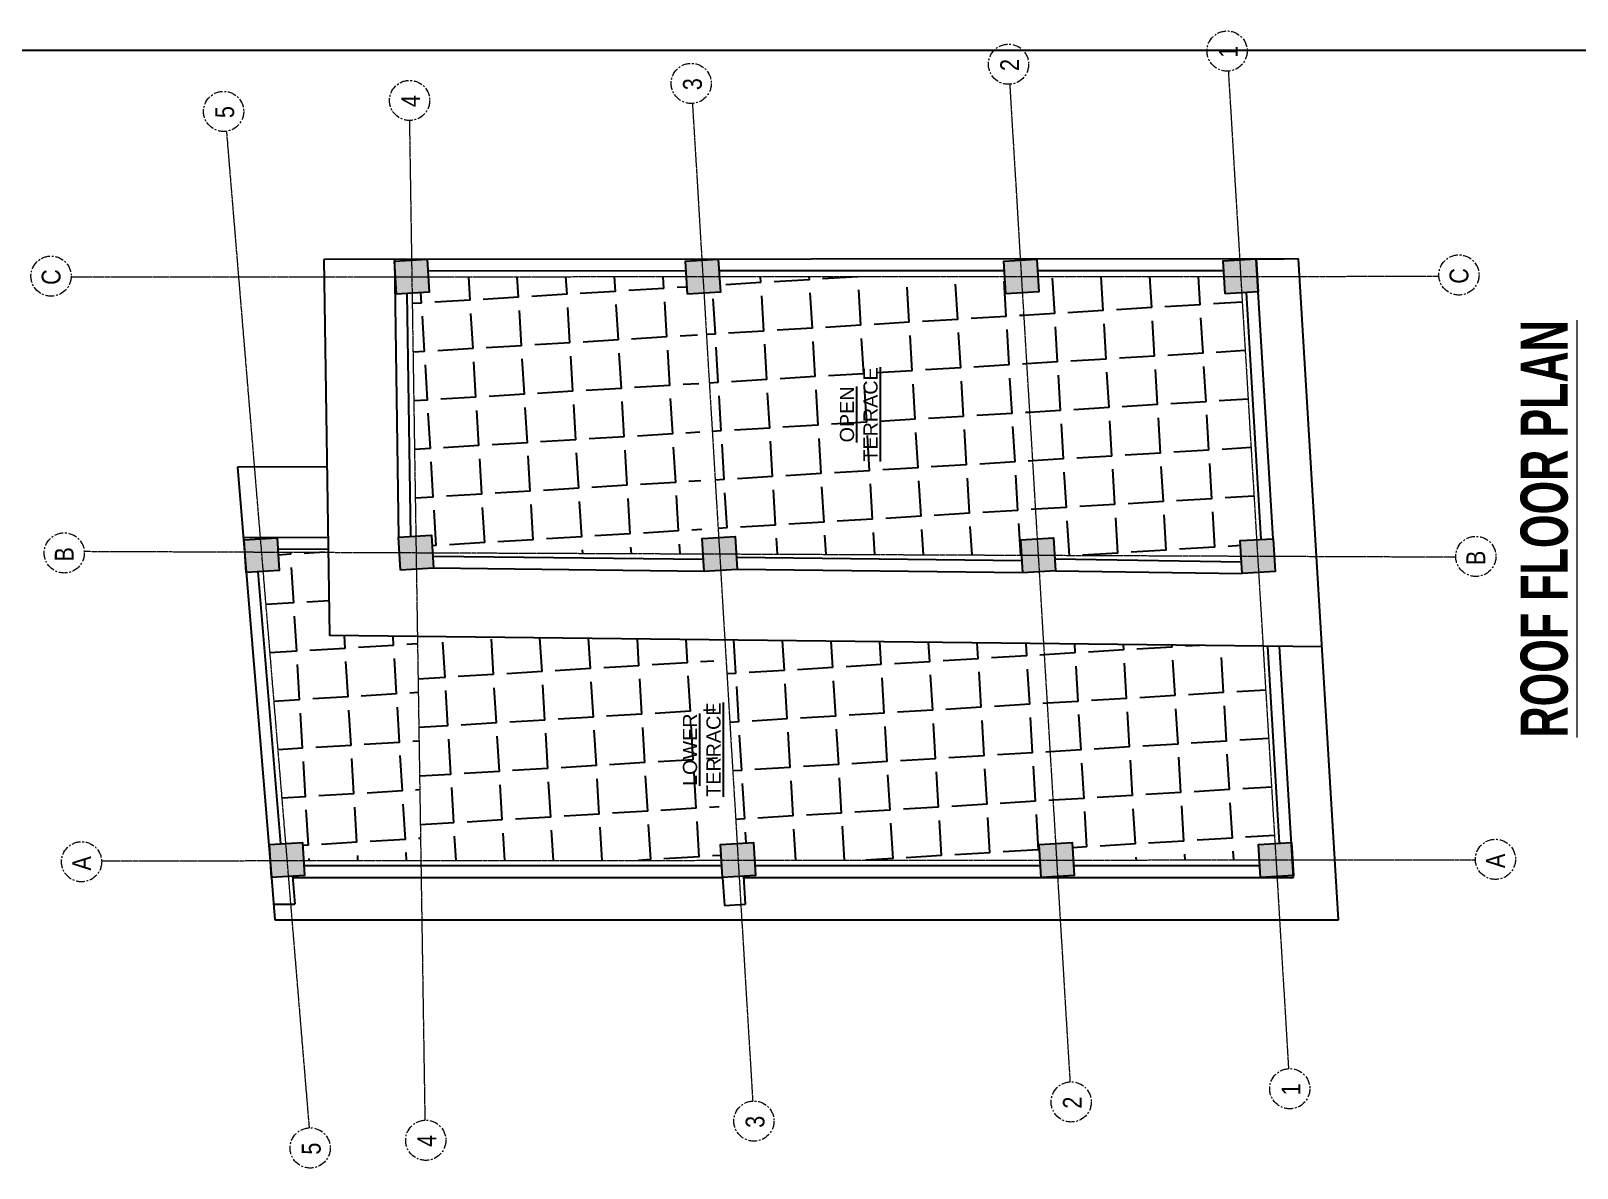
# Model space of a CAD drawing. Header units: inches. Extents: x -10117506 to -5032697, y -6529230 to -3253155.
# Drawn here: x -5033384 to -5032727, y -3256473 to -3255990 of the extents above; entities that cross this region are included whole.
import ezdxf

# ---------------------------------------------------------------- set-up
doc = ezdxf.new("R2010")
doc.units = ezdxf.units.IN
doc.header["$LTSCALE"] = 2
doc.header["$MEASUREMENT"] = 0
doc.linetypes.add('CENTER', pattern=[2, 1.25, -0.25, 0.25, -0.25])
doc.layers.get('0').update_dxf_attribs({"linetype": 'CONTINUOUS'})
doc.layers.add('A-Hatch', color=7, linetype='CONTINUOUS')
for name, color, linetype, lineweight in [('Annotations-Bold.w', 177, 'CONTINUOUS', 13), ('TEXT', 181, 'CONTINUOUS', 25), ('Text-100.w', 254, 'CONTINUOUS', 9)]:
    doc.layers.add(name, color=color, linetype=linetype, lineweight=lineweight)
doc.styles.add('ARAIL', font='ARIALN.TTF')
doc.styles.add('Arial', font='arial.ttf', dxfattribs={"width": 0.8, "height": 12})
doc.styles.add('arial.', font='arial.ttf')
pattern_1 = [(93.45713447, (-8590150.782, 1586185.59), (-20.587466465, -1.243724074), [15, -5.625]), (183.45713447, (-8590150.782, 1586185.59), (1.243724074, -20.587466465), [15, -5.625])]

msp = doc.modelspace()

# ---------------------------------------------------------------- hatches: boundary and pattern name
at = {"ltscale": 0.5}
for points in [[(-5033229.38, -3256088.07), (-5033228.54, -3256102.04), (-5033214.56, -3256101.2), (-5033215.41, -3256087.22)], [(-5033105.78, -3256088.01), (-5033104.94, -3256101.98), (-5033090.96, -3256101.14), (-5033091.81, -3256087.17)], [(-5032970.54, -3256087.95), (-5032969.69, -3256101.93), (-5032955.72, -3256101.08), (-5032956.56, -3256087.11)], [(-5032877.37, -3256087.91), (-5032876.53, -3256101.89), (-5032862.55, -3256101.04), (-5032863.4, -3256087.07)], [(-5033293.19, -3256206.27), (-5033292.34, -3256220.24), (-5033278.37, -3256219.4), (-5033279.21, -3256205.42)], [(-5033227.57, -3256205.23), (-5033226.73, -3256219.2), (-5033212.75, -3256218.36), (-5033213.6, -3256204.38)], [(-5033098.67, -3256205.76), (-5033097.82, -3256219.73), (-5033083.85, -3256218.89), (-5033084.69, -3256204.91)], [(-5032963.39, -3256206.31), (-5032962.54, -3256220.29), (-5032948.57, -3256219.44), (-5032949.41, -3256205.47)], [(-5032870.19, -3256206.69), (-5032869.35, -3256220.67), (-5032855.38, -3256219.82), (-5032856.22, -3256205.85)], [(-5033282.43, -3256335.68), (-5033281.59, -3256349.65), (-5033267.61, -3256348.81), (-5033268.46, -3256334.83)], [(-5033090.82, -3256335.68), (-5033089.97, -3256349.65), (-5033076, -3256348.81), (-5033076.84, -3256334.83)], [(-5032955.57, -3256335.68), (-5032954.73, -3256349.65), (-5032940.75, -3256348.81), (-5032941.6, -3256334.83)], [(-5032862.4, -3256335.68), (-5032861.56, -3256349.65), (-5032847.58, -3256348.81), (-5032848.43, -3256334.83)]]:
    msp.add_hatch(color=1, dxfattribs=at).paths.add_polyline_path(points)
at = {"layer": 'A-Hatch', "ltscale": 0.5}
h = msp.add_hatch(dxfattribs=at)
h.set_pattern_fill('ANGLE', color=256, scale=75, angle=93.45713)
h.set_pattern_definition(pattern_1)
h.paths.add_polyline_path([(-5033220.27, -3256204.79), (-5033213.6, -3256204.38), (-5033213.15, -3256211.82), (-5033098.27, -3256212.29), (-5033098.67, -3256205.76), (-5033101, -3256101.75), (-5033104.94, -3256101.98), (-5033105.38, -3256094.58), (-5033214.96, -3256094.63), (-5033214.56, -3256101.2), (-5033221.87, -3256101.64)])
h = msp.add_hatch(dxfattribs=at)
h.set_pattern_fill('ANGLE', color=256, scale=75, angle=93.45713)
h.set_pattern_definition(pattern_1)
h.paths.add_polyline_path([(-5033091.36, -3256094.57), (-5033090.96, -3256101.14), (-5033097.95, -3256101.56), (-5033091.68, -3256205.33), (-5033084.69, -3256204.91), (-5033084.24, -3256212.35), (-5032962.99, -3256212.85), (-5032963.39, -3256206.31), (-5032956.4, -3256205.89), (-5032962.71, -3256101.5), (-5032969.69, -3256101.93), (-5032970.14, -3256094.52)])
h.paths.add_polyline_path([(-5033020.09, -3256173.81), (-5033022.69, -3256130.83), (-5033045.12, -3256132.19), (-5033042.52, -3256175.16)], flags=24)
h = msp.add_hatch(dxfattribs=at)
h.set_pattern_fill('ANGLE', color=256, scale=75, angle=93.45713)
h.set_pattern_definition(pattern_1)
h.paths.add_polyline_path([(-5032956.12, -3256094.51), (-5032955.72, -3256101.08), (-5032962.71, -3256101.5), (-5032956.4, -3256205.89), (-5032949.41, -3256205.47), (-5032948.96, -3256212.91), (-5032869.8, -3256213.23), (-5032870.19, -3256206.69), (-5032863.21, -3256206.27), (-5032869.54, -3256101.46), (-5032876.53, -3256101.89), (-5032876.97, -3256094.48)])
h = msp.add_hatch(dxfattribs=at)
h.set_pattern_fill('ANGLE', color=256, scale=75, angle=93.45713)
h.set_pattern_definition(pattern_1)
h.paths.add_polyline_path([(-5033256.93, -3256246.89), (-5033257.47, -3256211.64), (-5033278.84, -3256211.55), (-5033278.37, -3256219.4), (-5033285.2, -3256219.81), (-5033275.61, -3256335.27), (-5033268.46, -3256334.83), (-5033267.99, -3256342.55), (-5033218.14, -3256342.51), (-5033219.61, -3256247.32)])
h = msp.add_hatch(dxfattribs=at)
h.set_pattern_fill('ANGLE', color=256, scale=75, angle=93.45713)
h.set_pattern_definition([(93.45713447, (-8289911.762, 1791904.412), (-20.587466465, -1.243724074), [15, -5.625]), (183.45713447, (-8289911.762, 1791904.412), (1.243724074, -20.587466465), [15, -5.625])])
h.paths.add_polyline_path([(-5033090.41, -3256342.42), (-5033090.82, -3256335.68), (-5033094.13, -3256248.77), (-5033219.61, -3256247.32), (-5033218.14, -3256342.51)])
h.paths.add_polyline_path([(-5033088.03, -3256316.84), (-5033088.03, -3256273.79), (-5033110.49, -3256273.79), (-5033110.49, -3256316.84)], flags=9)
h = msp.add_hatch(dxfattribs=at)
h.set_pattern_fill('ANGLE', color=256, scale=75, angle=93.45713)
h.set_pattern_definition(pattern_1)
h.paths.add_polyline_path([(-5033089.05, -3256248.83), (-5033083.83, -3256335.26), (-5033076.84, -3256334.83), (-5033076.39, -3256342.41), (-5032955.17, -3256342.32), (-5032955.57, -3256335.68), (-5032948.59, -3256335.26), (-5032953.71, -3256250.39)])
h = msp.add_hatch(dxfattribs=at)
h.set_pattern_fill('ANGLE', color=256, scale=75, angle=93.45713)
h.set_pattern_definition(pattern_1)
h.paths.add_polyline_path([(-5032953.71, -3256250.39), (-5032948.59, -3256335.26), (-5032941.6, -3256334.83), (-5032941.15, -3256342.31), (-5032862.01, -3256342.25), (-5032862.4, -3256335.68), (-5032855.42, -3256335.26), (-5032860.48, -3256251.47)])

# ---------------------------------------------------------------- linework, layer by layer
at = {"ltscale": 0.5}
for p, q in [((-5032845.36, -3256087.06), (-5033259.4, -3256087.24)), ((-5033259.4, -3256087.24), (-5033256.93, -3256246.89)), ((-5033229.4, -3256087.23), (-5033227.57, -3256205.23)), ((-5032863.4, -3256087.07), (-5032851.37, -3256087.06)), ((-5032856.22, -3256205.85), (-5032863.4, -3256087.07)), ((-5032828.41, -3256367.65), (-5032845.36, -3256087.06)), ((-5033259.32, -3256092.24), (-5033259.4, -3256092.24)), ((-5033105.53, -3256092.17), (-5033215.11, -3256092.22)), ((-5032970.29, -3256092.11), (-5033091.5, -3256092.17)), ((-5032877.12, -3256092.07), (-5032956.26, -3256092.11)), ((-5033224.17, -3256101.78), (-5033222.57, -3256204.93)), ((-5032861.21, -3256206.15), (-5032867.54, -3256101.34)), ((-5033258.04, -3256175.34), (-5033296.06, -3256175.49)), ((-5033296.06, -3256175.49), (-5033281.59, -3256349.65)), ((-5033257.57, -3256205.34), (-5033293.57, -3256205.48)), ((-5033257.49, -3256210.34), (-5033278.91, -3256210.42)), ((-5033098.13, -3256214.73), (-5033212.69, -3256213.36)), ((-5032962.85, -3256215.28), (-5033084.15, -3256213.88)), ((-5032948.87, -3256214.44), (-5032869.65, -3256215.66)), ((-5033287.35, -3256219.94), (-5033277.75, -3256335.39)), ((-5033097.82, -3256219.73), (-5033212.75, -3256218.36)), ((-5032962.54, -3256220.29), (-5033083.85, -3256218.89)), ((-5032948.57, -3256219.44), (-5032869.35, -3256220.67)), ((-5032835.41, -3256251.75), (-5033256.93, -3256246.89)), ((-5032853.42, -3256335.13), (-5032858.47, -3256251.49)), ((-5032847.53, -3256349.65), (-5032853.46, -3256251.55)), ((-5033267.86, -3256344.65), (-5033090.28, -3256344.65)), ((-5033076.25, -3256344.65), (-5032955.03, -3256344.65)), ((-5032941, -3256344.65), (-5032861.86, -3256344.65)), ((-5033281.59, -3256349.65), (-5033280.09, -3256367.65)), ((-5033272.6, -3256349.11), (-5033271.61, -3256361.07)), ((-5033272.55, -3256349.65), (-5033089.97, -3256349.65)), ((-5033089.97, -3256349.65), (-5033089.25, -3256361.63)), ((-5033080.27, -3256361.09), (-5033080.99, -3256349.11)), ((-5033080.96, -3256349.65), (-5032847.53, -3256349.65)), ((-5033280.64, -3256361.07), (-5033271.61, -3256361.07)), ((-5033089.25, -3256361.63), (-5033080.27, -3256361.09)), ((-5033280.09, -3256367.65), (-5032828.41, -3256367.65))]:
    msp.add_line(p, q, dxfattribs=at)
msp.add_xline((-5057984.18, -3255998.46), (1, 0), dxfattribs=at)
for points in [[(-5033228.54, -3256102.04), (-5033229.38, -3256088.07), (-5033215.41, -3256087.22), (-5033214.56, -3256101.2)], [(-5033104.94, -3256101.98), (-5033105.78, -3256088.01), (-5033091.81, -3256087.17), (-5033090.96, -3256101.14)], [(-5032969.69, -3256101.93), (-5032970.54, -3256087.95), (-5032956.56, -3256087.11), (-5032955.72, -3256101.08)], [(-5032876.53, -3256101.89), (-5032877.37, -3256087.91), (-5032863.4, -3256087.07), (-5032862.55, -3256101.04)], [(-5033292.34, -3256220.24), (-5033293.19, -3256206.27), (-5033279.21, -3256205.42), (-5033278.37, -3256219.4)], [(-5033226.73, -3256219.2), (-5033227.57, -3256205.23), (-5033213.6, -3256204.38), (-5033212.75, -3256218.36)], [(-5033097.82, -3256219.73), (-5033098.67, -3256205.76), (-5033084.69, -3256204.91), (-5033083.85, -3256218.89)], [(-5032962.54, -3256220.29), (-5032963.39, -3256206.31), (-5032949.41, -3256205.47), (-5032948.57, -3256219.44)], [(-5032869.35, -3256220.67), (-5032870.19, -3256206.69), (-5032856.22, -3256205.85), (-5032855.38, -3256219.82)], [(-5033281.59, -3256349.65), (-5033282.43, -3256335.68), (-5033268.46, -3256334.83), (-5033267.61, -3256348.81)], [(-5033089.97, -3256349.65), (-5033090.82, -3256335.68), (-5033076.84, -3256334.83), (-5033076, -3256348.81)], [(-5032954.73, -3256349.65), (-5032955.57, -3256335.68), (-5032941.6, -3256334.83), (-5032940.75, -3256348.81)], [(-5032861.56, -3256349.65), (-5032862.4, -3256335.68), (-5032848.43, -3256334.83), (-5032847.58, -3256348.81)]]:
    msp.add_lwpolyline(points, close=True, dxfattribs=at)
at = {"layer": 'Annotations-Bold.w', "linetype": 'CENTER', "ltscale": 0.3}
for p, q in [((-5032875.21, -3256007.61), (-5032849.64, -3256430.87)), ((-5032968.04, -3256013.21), (-5032942.47, -3256436.48)), ((-5033102.79, -3256021.35), (-5033077.22, -3256444.62)), ((-5033223, -3256028.62), (-5033216.43, -3256452.77)), ((-5033300.69, -3256033.21), (-5033265.59, -3256456.03)), ((-5033366.68, -3256094.69), (-5032785.63, -3256094.44)), ((-5033361.1, -3256211.21), (-5032778.63, -3256213.6)), ((-5033353.73, -3256342.61), (-5032770.66, -3256342.18))]:
    msp.add_line(p, q, dxfattribs=at)
at = {"layer": 'Annotations-Bold.w', "linetype": 'CENTER', "ltscale": 1.5}
for centre in [(-5032875.74, -3255998.79), (-5032968.57, -3256004.4), (-5033103.33, -3256012.54), (-5033222.93, -3256019.78), (-5033301.9, -3256024.44), (-5033375.21, -3256094.37), (-5032777.29, -3256093.88), (-5033369.6, -3256211.9), (-5032770.11, -3256213.38), (-5033362.25, -3256343.04), (-5032761.77, -3256342), (-5032849.12, -3256439.39), (-5032941.96, -3256445), (-5033076.71, -3256453.14), (-5033265.16, -3256464.55), (-5033216.06, -3256461.3)]:
    msp.add_circle(centre, 8.53, dxfattribs=at)

# ---------------------------------------------------------------- texts
at = {"layer": 'Annotations-Bold.w', "linetype": 'CENTER', "ltscale": 1.5, "char_height": 8, "attachment_point": 1, "rotation": 90, "style": 'ARAIL'}
for s, insert in [('1', (-5032879.25, -3256001.66)), ('2', (-5032972.08, -3256007.27)), ('3', (-5033106.83, -3256015.41)), ('4', (-5033226.48, -3256022.59)), ('5', (-5033305.44, -3256027.26)), ('C', (-5033379.19, -3256098.09)), ('C', (-5032781.27, -3256097.59)), ('B', (-5033373.61, -3256215.58)), ('B', (-5032774.12, -3256217.06)), ('A', (-5032765.74, -3256345.72)), ('A', (-5033366.22, -3256346.76)), ('1', (-5032852.63, -3256442.25)), ('2', (-5032945.46, -3256447.86)), ('3', (-5033080.22, -3256456)), ('5', (-5033268.7, -3256467.38)), ('4', (-5033219.62, -3256464.1))]:
    msp.add_mtext_dynamic_manual_height_columns(s, width=6.5393, gutter_width=100, heights=[0], dxfattribs=dict(at, insert=insert))
at = {"layer": 'TEXT', "lineweight": -2, "char_height": 6, "width": 127.5059, "attachment_point": 5, "rotation": 90, "style": 'arial.'}
for s, insert in [('{\\LOPEN \\PTERRACE}', (-5033032.14, -3256153.1)), ('{\\LLOWER\\PTERRACE}', (-5033098.81, -3256295.44))]:
    msp.add_mtext(s, dxfattribs=dict(at, insert=insert))
at = {"layer": 'Text-100.w', "insert": (-5032751.11, -3256204.23), "char_height": 20, "width": 569.1024, "attachment_point": 2, "rotation": 90, "style": 'Arial'}
msp.add_mtext('\\A1;{\\fArial Narrow|b1|i0|c0|p34;\\L ROOF FLOOR PLAN}', dxfattribs=at)

doc.saveas('drawing.dxf')
